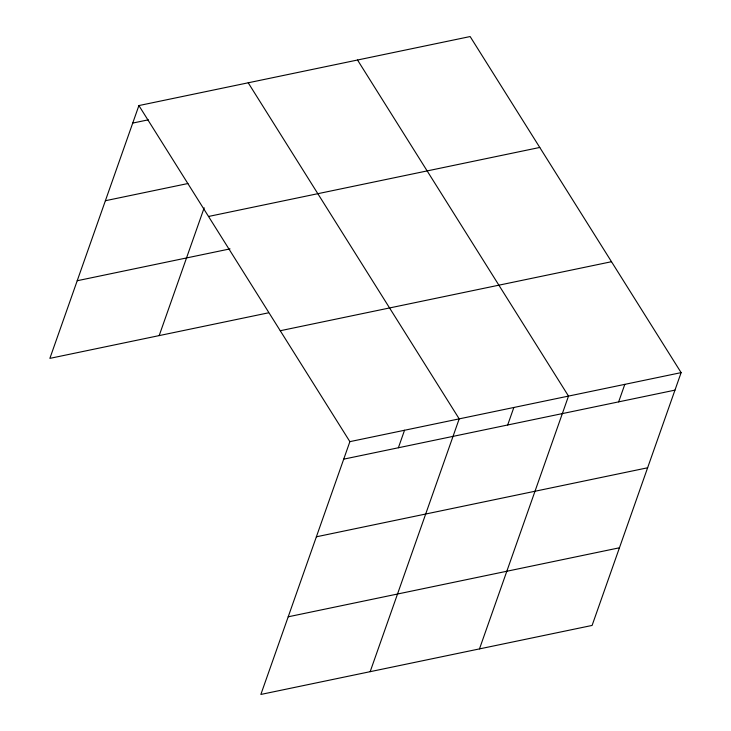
<?xml version="1.0" encoding="UTF-8"?>
<svg xmlns="http://www.w3.org/2000/svg" width="731" height="731" viewBox="0 0 731 731"><rect width="100%" height="100%" fill="white"/><g stroke="black" fill="none" stroke-linecap="round" stroke-linejoin="round"><path stroke-width="1.1" d="M138.899 105.566L349.884 441.643L260.857 694.45L592.101 625.434L681.128 372.627L470.143 36.55L138.899 105.566L49.872 358.373L268.496 312.822M159.184 335.602L204.177 207.814M398.377 447.765L404.535 430.248M370.169 671.67L459.196 418.863L248.211 82.795M507.68 424.985L513.847 407.478M479.481 648.9L568.508 396.092L357.523 60.015M618.654 401.867L624.813 384.36M132.731 123.073L148.347 119.82M105.392 200.723L187.931 183.527M208.527 216.467L539.77 147.452M77.212 280.731L230.027 248.887M280.256 330.732L611.5 261.716M349.884 441.643L681.128 372.627M343.716 459.15L674.96 390.135M316.368 536.801L647.62 467.785M288.197 616.8L619.449 547.784"/></g></svg>
